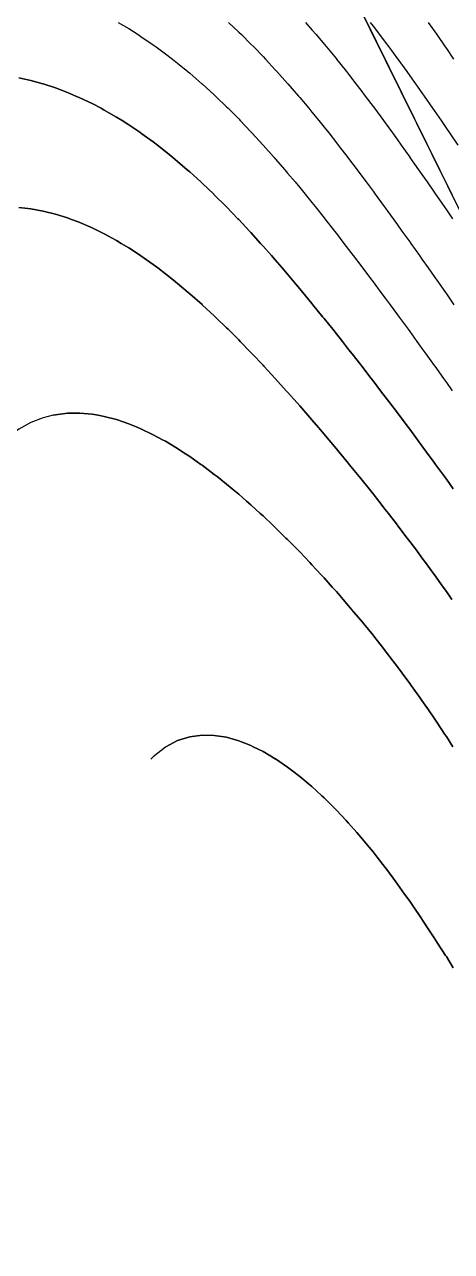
# Model space of a CAD drawing. Extents: x 1412553 to 1415230, y 4927294 to 4931784.
# Drawn here: x 1412629.64 to 1412635.56, y 4931544.76 to 4931561.77 of the extents above; entities that cross this region are included whole.
import ezdxf

# ---------------------------------------------------------------- set-up
doc = ezdxf.new("R2010")
doc.units = 0
doc.header["$MEASUREMENT"] = 0
doc.layers.add('LINE', color=2, linetype='CONTINUOUS')
doc.layers.add('nz-property-titles(LINZ DOWNLOAD)', color=1, linetype='CONTINUOUS')

msp = doc.modelspace()

# ---------------------------------------------------------------- linework, layer by layer
at = {"layer": 'LINE'}
for points in [[(1412630.943206, 4931561.798368), (1412631.087774, 4931561.712028), (1412631.219822, 4931561.628205), (1412631.257053, 4931561.604195), (1412631.426332, 4931561.48835), (1412631.46823, 4931561.458042), (1412631.595611, 4931561.364555), (1412631.694971, 4931561.287879), (1412631.76489, 4931561.233205), (1412631.905744, 4931561.117716), (1412631.934169, 4931561.094129), (1412632.103094, 4931560.947552), (1412632.103448, 4931560.947241), (1412632.272727, 4931560.79223), (1412632.288303, 4931560.777389), (1412632.442006, 4931560.629662), (1412632.46449, 4931560.607226), (1412632.611285, 4931560.459664), (1412632.632989, 4931560.437063), (1412632.780564, 4931560.2825), (1412632.79497, 4931560.2669), (1412632.949843, 4931560.098453), (1412632.951373, 4931560.096737), (1412633.10231, 4931559.926573), (1412633.119122, 4931559.907581), (1412633.249047, 4931559.75641), (1412633.288401, 4931559.710588), (1412633.392252, 4931559.586247), (1412633.45768, 4931559.507975), (1412633.5325, 4931559.416084), (1412633.626959, 4931559.300293), (1412633.67023, 4931559.245921), (1412633.796238, 4931559.088086), (1412633.805854, 4931559.075758), (1412633.938771, 4931558.905594), (1412633.965517, 4931558.871489), (1412634.069877, 4931558.735431), (1412634.134796, 4931558.651293), (1412634.199803, 4931558.565268), (1412634.304075, 4931558.428173), (1412634.328736, 4931558.395105), (1412634.456318, 4931558.224942), (1412634.473354, 4931558.202331), (1412634.582459, 4931558.054779), (1412634.642633, 4931557.974044), (1412634.708121, 4931557.884615), (1412634.811912, 4931557.74406), (1412634.833406, 4931557.714452), (1412634.957661, 4931557.544289), (1412634.981191, 4931557.512261), (1412635.081036, 4931557.374126), (1412635.15047, 4931557.278891), (1412635.204247, 4931557.203963), (1412635.319749, 4931557.044391), (1412635.327302, 4931557.0338), (1412635.449072, 4931556.863636), (1412635.489028, 4931556.8082), (1412635.570509, 4931556.693473)], [(1412632.469229, 4931561.798368), (1412632.611285, 4931561.664707), (1412632.648706, 4931561.628205), (1412632.780564, 4931561.498103), (1412632.819801, 4931561.458042), (1412632.949843, 4931561.323874), (1412632.983627, 4931561.287879), (1412633.119122, 4931561.142207), (1412633.141217, 4931561.117716), (1412633.288401, 4931560.953291), (1412633.293393, 4931560.947552), (1412633.440313, 4931560.777389), (1412633.45768, 4931560.75716), (1412633.582967, 4931560.607226), (1412633.626959, 4931560.55436), (1412633.72213, 4931560.437063), (1412633.796238, 4931560.345469), (1412633.858309, 4931560.2669), (1412633.965517, 4931560.130989), (1412633.991936, 4931560.096737), (1412634.123063, 4931559.926573), (1412634.134796, 4931559.91133), (1412634.251572, 4931559.75641), (1412634.304075, 4931559.686886), (1412634.378593, 4931559.586247), (1412634.473354, 4931559.458657), (1412634.504393, 4931559.416084), (1412634.628803, 4931559.245921), (1412634.642633, 4931559.227045), (1412634.751574, 4931559.075758), (1412634.811912, 4931558.992419), (1412634.87376, 4931558.905594), (1412634.981191, 4931558.755703), (1412634.995499, 4931558.735431), (1412635.116042, 4931558.565268), (1412635.15047, 4931558.516949), (1412635.23605, 4931558.395105), (1412635.319749, 4931558.276807), (1412635.355949, 4931558.224942), (1412635.475475, 4931558.054779), (1412635.489028, 4931558.035572), (1412635.594179, 4931557.884615)], [(1412633.53783, 4931561.798368), (1412633.626959, 4931561.696901), (1412633.685711, 4931561.628205), (1412633.796238, 4931561.49778), (1412633.829076, 4931561.458042), (1412633.965517, 4931561.291644), (1412633.968533, 4931561.287879), (1412634.103798, 4931561.117716), (1412634.134796, 4931561.078503), (1412634.236057, 4931560.947552), (1412634.304075, 4931560.859206), (1412634.365778, 4931560.777389), (1412634.473354, 4931560.634339), (1412634.493353, 4931560.607226), (1412634.618531, 4931560.437063), (1412634.642633, 4931560.404247), (1412634.741722, 4931560.2669), (1412634.811912, 4931560.169659), (1412634.863675, 4931560.096737), (1412634.981191, 4931559.931437), (1412634.984595, 4931559.926573), (1412635.103719, 4931559.75641), (1412635.15047, 4931559.689829), (1412635.222175, 4931559.586247), (1412635.319749, 4931559.44586), (1412635.340171, 4931559.416084), (1412635.457238, 4931559.245921), (1412635.489028, 4931559.1999), (1412635.573727, 4931559.075758)], [(1412634.432107, 4931561.798368), (1412634.473354, 4931561.745429), (1412634.562815, 4931561.628205), (1412634.642633, 4931561.52288), (1412634.690824, 4931561.458042), (1412634.811912, 4931561.294161), (1412634.816472, 4931561.287879), (1412634.93934, 4931561.117716), (1412634.981191, 4931561.059545), (1412635.060448, 4931560.947552), (1412635.15047, 4931560.820032), (1412635.180116, 4931560.777389), (1412635.298238, 4931560.607226), (1412635.319749, 4931560.576207), (1412635.414908, 4931560.437063), (1412635.489028, 4931560.32877), (1412635.530836, 4931560.2669), (1412635.645989, 4931560.096737)], [(1412635.235399, 4931561.798368), (1412635.319749, 4931561.679379), (1412635.355471, 4931561.628205), (1412635.473636, 4931561.458042), (1412635.489028, 4931561.435784), (1412635.5899, 4931561.287879)], [(1412629.564263, 4931561.031797), (1412629.733542, 4931560.993064), (1412629.898315, 4931560.947552), (1412629.902821, 4931560.946284), (1412630.0721, 4931560.889975), (1412630.241379, 4931560.825898), (1412630.355534, 4931560.777389), (1412630.410658, 4931560.753572), (1412630.579937, 4931560.672319), (1412630.704161, 4931560.607226), (1412630.749216, 4931560.583266), (1412630.918495, 4931560.485273), (1412630.995867, 4931560.437063), (1412631.087774, 4931560.379075), (1412631.25435, 4931560.2669), (1412631.257053, 4931560.265059), (1412631.426332, 4931560.141892), (1412631.485004, 4931560.096737), (1412631.595611, 4931560.010856), (1412631.698647, 4931559.926573), (1412631.76489, 4931559.871999), (1412631.898516, 4931559.75641), (1412631.934169, 4931559.725394), (1412632.086965, 4931559.586247), (1412632.103448, 4931559.571179), (1412632.265987, 4931559.416084), (1412632.272727, 4931559.409638), (1412632.437145, 4931559.245921), (1412632.442006, 4931559.241076), (1412632.601722, 4931559.075758), (1412632.611285, 4931559.065867), (1412632.760807, 4931558.905594), (1412632.780564, 4931558.884463), (1412632.915291, 4931558.735431), (1412632.949843, 4931558.697339), (1412633.065916, 4931558.565268), (1412633.119122, 4931558.505007), (1412633.213285, 4931558.395105), (1412633.288401, 4931558.307939), (1412633.357924, 4931558.224942), (1412633.45768, 4931558.106646), (1412633.500261, 4931558.054779), (1412633.626959, 4931557.901596), (1412633.64065, 4931557.884615), (1412633.778638, 4931557.714452), (1412633.796238, 4931557.692892), (1412633.91461, 4931557.544289), (1412633.965517, 4931557.480965), (1412634.049422, 4931557.374126), (1412634.134796, 4931557.266415), (1412634.183209, 4931557.203963), (1412634.304075, 4931557.049524), (1412634.316122, 4931557.0338), (1412634.447242, 4931556.863636), (1412634.473354, 4931556.830013), (1412634.577208, 4931556.693473), (1412634.642633, 4931556.608259), (1412634.706558, 4931556.52331), (1412634.811912, 4931556.3846), (1412634.835342, 4931556.353147), (1412634.962876, 4931556.182984), (1412634.981191, 4931556.158675), (1412635.088997, 4931556.012821), (1412635.15047, 4931555.930312), (1412635.214572, 4931555.842657), (1412635.319749, 4931555.699913), (1412635.339588, 4931555.672494), (1412635.463093, 4931555.502331), (1412635.489028, 4931555.466733), (1412635.58529, 4931555.332168)], [(1412635.58529, 4931555.332168), (1412635.489028, 4931555.466733), (1412635.463093, 4931555.502331), (1412635.339588, 4931555.672494), (1412635.319749, 4931555.699913), (1412635.214572, 4931555.842657), (1412635.15047, 4931555.930312), (1412635.088997, 4931556.012821), (1412634.981191, 4931556.158675), (1412634.962876, 4931556.182984), (1412634.835342, 4931556.353147), (1412634.811912, 4931556.3846), (1412634.706558, 4931556.52331), (1412634.642633, 4931556.608259), (1412634.577208, 4931556.693473), (1412634.473354, 4931556.830013), (1412634.447242, 4931556.863636), (1412634.316122, 4931557.0338), (1412634.304075, 4931557.049524), (1412634.183209, 4931557.203963), (1412634.134796, 4931557.266415), (1412634.049422, 4931557.374126), (1412633.965517, 4931557.480965), (1412633.91461, 4931557.544289), (1412633.796238, 4931557.692892), (1412633.778638, 4931557.714452), (1412633.64065, 4931557.884615), (1412633.626959, 4931557.901596), (1412633.500261, 4931558.054779), (1412633.45768, 4931558.106646), (1412633.357924, 4931558.224942), (1412633.288401, 4931558.307939), (1412633.213285, 4931558.395105), (1412633.119122, 4931558.505007), (1412633.065916, 4931558.565268), (1412632.949843, 4931558.697339), (1412632.915291, 4931558.735431), (1412632.780564, 4931558.884463), (1412632.760807, 4931558.905594), (1412632.611285, 4931559.065867), (1412632.601722, 4931559.075758), (1412632.442006, 4931559.241076), (1412632.437145, 4931559.245921), (1412632.272727, 4931559.409638), (1412632.265987, 4931559.416084), (1412632.103448, 4931559.571179), (1412632.086965, 4931559.586247), (1412631.934169, 4931559.725394), (1412631.898516, 4931559.75641), (1412631.76489, 4931559.871999), (1412631.698647, 4931559.926573), (1412631.595611, 4931560.010856), (1412631.485004, 4931560.096737), (1412631.426332, 4931560.141892), (1412631.257053, 4931560.265059), (1412631.25435, 4931560.2669), (1412631.087774, 4931560.379075), (1412630.995867, 4931560.437063), (1412630.918495, 4931560.485273), (1412630.749216, 4931560.583266), (1412630.704161, 4931560.607226), (1412630.579937, 4931560.672319), (1412630.410658, 4931560.753572), (1412630.355534, 4931560.777389), (1412630.241379, 4931560.825898), (1412630.0721, 4931560.889975), (1412629.902821, 4931560.946284), (1412629.898315, 4931560.947552), (1412629.733542, 4931560.993064), (1412629.564263, 4931561.031797)], [(1412629.564263, 4931559.232561), (1412629.733542, 4931559.212955), (1412629.902821, 4931559.18191), (1412630.0721, 4931559.140031), (1412630.241379, 4931559.087874), (1412630.27393, 4931559.075758), (1412630.410658, 4931559.024325), (1412630.579937, 4931558.95107), (1412630.672865, 4931558.905594), (1412630.749216, 4931558.867952), (1412630.918495, 4931558.775157), (1412630.984482, 4931558.735431), (1412631.087774, 4931558.67298), (1412631.252826, 4931558.565268), (1412631.257053, 4931558.562502), (1412631.426332, 4931558.442455), (1412631.48897, 4931558.395105), (1412631.595611, 4931558.31452), (1412631.707406, 4931558.224942), (1412631.76489, 4931558.17896), (1412631.91193, 4931558.054779), (1412631.934169, 4931558.036058), (1412632.103448, 4931557.886103), (1412632.105045, 4931557.884615), (1412632.272727, 4931557.729273), (1412632.288039, 4931557.714452), (1412632.442006, 4931557.566414), (1412632.464086, 4931557.544289), (1412632.611285, 4931557.397906), (1412632.634282, 4931557.374126), (1412632.780564, 4931557.224149), (1412632.799544, 4931557.203963), (1412632.949843, 4931557.04559), (1412632.960647, 4931557.0338), (1412633.118109, 4931556.863636), (1412633.119122, 4931556.86255), (1412633.271601, 4931556.693473), (1412633.288401, 4931556.675041), (1412633.422302, 4931556.52331), (1412633.45768, 4931556.483652), (1412633.570564, 4931556.353147), (1412633.626959, 4931556.288641), (1412633.716634, 4931556.182984), (1412633.796238, 4931556.090192), (1412633.860738, 4931556.012821), (1412633.965517, 4931555.888458), (1412634.003055, 4931555.842657), (1412634.134796, 4931555.683523), (1412634.143687, 4931555.672494), (1412634.28166, 4931555.502331), (1412634.304075, 4931555.474904), (1412634.417657, 4931555.332168), (1412634.473354, 4931555.262809), (1412634.552227, 4931555.162005), (1412634.642633, 4931555.047411), (1412634.685382, 4931554.991841), (1412634.811912, 4931554.828635), (1412634.817173, 4931554.821678), (1412634.945969, 4931554.651515), (1412634.981191, 4931554.605245), (1412635.073175, 4931554.481352), (1412635.15047, 4931554.377849), (1412635.199041, 4931554.311189), (1412635.319749, 4931554.146359), (1412635.323562, 4931554.141026), (1412635.444844, 4931553.970862), (1412635.489028, 4931553.909071), (1412635.56464, 4931553.800699)], [(1412635.56464, 4931553.800699), (1412635.489028, 4931553.909071), (1412635.444844, 4931553.970862), (1412635.323562, 4931554.141026), (1412635.319749, 4931554.146359), (1412635.199041, 4931554.311189), (1412635.15047, 4931554.377849), (1412635.073175, 4931554.481352), (1412634.981191, 4931554.605245), (1412634.945969, 4931554.651515), (1412634.817173, 4931554.821678), (1412634.811912, 4931554.828635), (1412634.685382, 4931554.991841), (1412634.642633, 4931555.047411), (1412634.552227, 4931555.162005), (1412634.473354, 4931555.262809), (1412634.417657, 4931555.332168), (1412634.304075, 4931555.474904), (1412634.28166, 4931555.502331), (1412634.143687, 4931555.672494), (1412634.134796, 4931555.683523), (1412634.003055, 4931555.842657), (1412633.965517, 4931555.888458), (1412633.860738, 4931556.012821), (1412633.796238, 4931556.090192), (1412633.716634, 4931556.182984), (1412633.626959, 4931556.288641), (1412633.570564, 4931556.353147), (1412633.45768, 4931556.483652), (1412633.422302, 4931556.52331), (1412633.288401, 4931556.675041), (1412633.271601, 4931556.693473), (1412633.119122, 4931556.86255), (1412633.118109, 4931556.863636), (1412632.960647, 4931557.0338), (1412632.949843, 4931557.04559), (1412632.799544, 4931557.203963), (1412632.780564, 4931557.224149), (1412632.634282, 4931557.374126), (1412632.611285, 4931557.397906), (1412632.464086, 4931557.544289), (1412632.442006, 4931557.566414), (1412632.288039, 4931557.714452), (1412632.272727, 4931557.729273), (1412632.105045, 4931557.884615), (1412632.103448, 4931557.886103), (1412631.934169, 4931558.036058), (1412631.91193, 4931558.054779), (1412631.76489, 4931558.17896), (1412631.707406, 4931558.224942), (1412631.595611, 4931558.31452), (1412631.48897, 4931558.395105), (1412631.426332, 4931558.442455), (1412631.257053, 4931558.562502), (1412631.252826, 4931558.565268), (1412631.087774, 4931558.67298), (1412630.984482, 4931558.735431), (1412630.918495, 4931558.775157), (1412630.749216, 4931558.867952), (1412630.672865, 4931558.905594), (1412630.579937, 4931558.95107), (1412630.410658, 4931559.024325), (1412630.27393, 4931559.075758), (1412630.241379, 4931559.087874), (1412630.0721, 4931559.140031), (1412629.902821, 4931559.18191), (1412629.733542, 4931559.212955), (1412629.564263, 4931559.232561)], [(1412630.043157, 4931556.353147), (1412630.0721, 4931556.35999), (1412630.241379, 4931556.380872), (1412630.410658, 4931556.38316), (1412630.579937, 4931556.368477), (1412630.664718, 4931556.353147), (1412630.749216, 4931556.337958), (1412630.918495, 4931556.292718), (1412631.087774, 4931556.234746), (1412631.212957, 4931556.182984), (1412631.257053, 4931556.164914), (1412631.426332, 4931556.083156), (1412631.556157, 4931556.012821), (1412631.595611, 4931555.991665), (1412631.76489, 4931555.889927), (1412631.836779, 4931555.842657), (1412631.934169, 4931555.779356), (1412632.086633, 4931555.672494), (1412632.103448, 4931555.660848), (1412632.272727, 4931555.533859), (1412632.312065, 4931555.502331), (1412632.442006, 4931555.399453), (1412632.522181, 4931555.332168), (1412632.611285, 4931555.258305), (1412632.721204, 4931555.162005), (1412632.780564, 4931555.110628), (1412632.910801, 4931554.991841), (1412632.949843, 4931554.956657), (1412633.092312, 4931554.821678), (1412633.119122, 4931554.796578), (1412633.266787, 4931554.651515), (1412633.288401, 4931554.630516), (1412633.435047, 4931554.481352), (1412633.45768, 4931554.458581), (1412633.597807, 4931554.311189), (1412633.626959, 4931554.28083), (1412633.755583, 4931554.141026), (1412633.796238, 4931554.097254), (1412633.908868, 4931553.970862), (1412633.965517, 4931553.907847), (1412634.058001, 4931553.800699), (1412634.134796, 4931553.712443), (1412634.203336, 4931553.630536), (1412634.304075, 4931553.511035), (1412634.345173, 4931553.460373), (1412634.473354, 4931553.30339), (1412634.483722, 4931553.29021), (1412634.617643, 4931553.120047), (1412634.642633, 4931553.088409), (1412634.747995, 4931552.949883), (1412634.811912, 4931552.866282), (1412634.875687, 4931552.77972), (1412634.981191, 4931552.63714), (1412635.000877, 4931552.609557), (1412635.122107, 4931552.439394), (1412635.15047, 4931552.399591), (1412635.240022, 4931552.269231), (1412635.319749, 4931552.153587), (1412635.356022, 4931552.099068), (1412635.469172, 4931551.928904), (1412635.489028, 4931551.898928), (1412635.578628, 4931551.758741)], [(1412635.578628, 4931551.758741), (1412635.489028, 4931551.898928), (1412635.469172, 4931551.928904), (1412635.356022, 4931552.099068), (1412635.319749, 4931552.153587), (1412635.240022, 4931552.269231), (1412635.15047, 4931552.399591), (1412635.122107, 4931552.439394), (1412635.000877, 4931552.609557), (1412634.981191, 4931552.63714), (1412634.875687, 4931552.77972), (1412634.811912, 4931552.866282), (1412634.747995, 4931552.949883), (1412634.642633, 4931553.088409), (1412634.617643, 4931553.120047), (1412634.483722, 4931553.29021), (1412634.473354, 4931553.30339), (1412634.345173, 4931553.460373), (1412634.304075, 4931553.511035), (1412634.203336, 4931553.630536), (1412634.134796, 4931553.712443), (1412634.058001, 4931553.800699), (1412633.965517, 4931553.907847), (1412633.908868, 4931553.970862), (1412633.796238, 4931554.097254), (1412633.755583, 4931554.141026), (1412633.626959, 4931554.28083), (1412633.597807, 4931554.311189), (1412633.45768, 4931554.458581), (1412633.435047, 4931554.481352), (1412633.288401, 4931554.630516), (1412633.266787, 4931554.651515), (1412633.119122, 4931554.796578), (1412633.092312, 4931554.821678), (1412632.949843, 4931554.956657), (1412632.910801, 4931554.991841), (1412632.780564, 4931555.110628), (1412632.721204, 4931555.162005), (1412632.611285, 4931555.258305), (1412632.522181, 4931555.332168), (1412632.442006, 4931555.399453), (1412632.312065, 4931555.502331), (1412632.272727, 4931555.533859), (1412632.103448, 4931555.660848), (1412632.086633, 4931555.672494), (1412631.934169, 4931555.779356), (1412631.836779, 4931555.842657), (1412631.76489, 4931555.889927), (1412631.595611, 4931555.991665), (1412631.556157, 4931556.012821), (1412631.426332, 4931556.083156), (1412631.257053, 4931556.164914), (1412631.212957, 4931556.182984), (1412631.087774, 4931556.234746), (1412630.918495, 4931556.292718), (1412630.749216, 4931556.337958), (1412630.664718, 4931556.353147), (1412630.579937, 4931556.368477), (1412630.410658, 4931556.38316), (1412630.241379, 4931556.380872), (1412630.0721, 4931556.35999), (1412630.043157, 4931556.353147)], [(1412630.043157, 4931556.353147), (1412629.902821, 4931556.317195), (1412629.733542, 4931556.250828), (1412629.607188, 4931556.182984), (1412629.564263, 4931556.157929), (1412629.394984, 4931556.03319), (1412629.372089, 4931556.012821), (1412629.323258, 4931555.965469)], [(1412631.602913, 4931551.758741), (1412631.76489, 4931551.843924), (1412631.934169, 4931551.89781), (1412632.103448, 4931551.920613), (1412632.272727, 4931551.916537), (1412632.442006, 4931551.888847), (1412632.611285, 4931551.840683), (1412632.780564, 4931551.77466), (1412632.812223, 4931551.758741), (1412632.949843, 4931551.690418), (1412633.119122, 4931551.591514), (1412633.123386, 4931551.588578), (1412633.288401, 4931551.476305), (1412633.363969, 4931551.418415), (1412633.45768, 4931551.347469), (1412633.57533, 4931551.248252), (1412633.626959, 4931551.205233), (1412633.765102, 4931551.078089), (1412633.796238, 4931551.049771), (1412633.938435, 4931550.907925), (1412633.965517, 4931550.881247), (1412634.099168, 4931550.737762), (1412634.134796, 4931550.700012), (1412634.250061, 4931550.567599), (1412634.304075, 4931550.506393), (1412634.393221, 4931550.397436), (1412634.473354, 4931550.300913), (1412634.530257, 4931550.227273), (1412634.642633, 4931550.084073), (1412634.662407, 4931550.05711), (1412634.788479, 4931549.886946), (1412634.811912, 4931549.855734), (1412634.909567, 4931549.716783), (1412634.981191, 4931549.61685), (1412635.028481, 4931549.54662), (1412635.145298, 4931549.376457), (1412635.15047, 4931549.369001), (1412635.256701, 4931549.206294), (1412635.319749, 4931549.112091), (1412635.367749, 4931549.036131), (1412635.477786, 4931548.865967), (1412635.489028, 4931548.848864), (1412635.584194, 4931548.695804)], [(1412635.584194, 4931548.695804), (1412635.489028, 4931548.848864), (1412635.477786, 4931548.865967), (1412635.367749, 4931549.036131), (1412635.319749, 4931549.112091), (1412635.256701, 4931549.206294), (1412635.15047, 4931549.369001), (1412635.145298, 4931549.376457), (1412635.028481, 4931549.54662), (1412634.981191, 4931549.61685), (1412634.909567, 4931549.716783), (1412634.811912, 4931549.855734), (1412634.788479, 4931549.886946), (1412634.662407, 4931550.05711), (1412634.642633, 4931550.084073), (1412634.530257, 4931550.227273), (1412634.473354, 4931550.300913), (1412634.393221, 4931550.397436), (1412634.304075, 4931550.506393), (1412634.250061, 4931550.567599), (1412634.134796, 4931550.700012), (1412634.099168, 4931550.737762), (1412633.965517, 4931550.881247), (1412633.938435, 4931550.907925), (1412633.796238, 4931551.049771), (1412633.765102, 4931551.078089), (1412633.626959, 4931551.205233), (1412633.57533, 4931551.248252), (1412633.45768, 4931551.347469), (1412633.363969, 4931551.418415), (1412633.288401, 4931551.476305), (1412633.123386, 4931551.588578), (1412633.119122, 4931551.591514), (1412632.949843, 4931551.690418), (1412632.812223, 4931551.758741), (1412632.780564, 4931551.77466), (1412632.611285, 4931551.840683), (1412632.442006, 4931551.888847), (1412632.272727, 4931551.916537), (1412632.103448, 4931551.920613), (1412631.934169, 4931551.89781), (1412631.76489, 4931551.843924), (1412631.602913, 4931551.758741)], [(1412631.602913, 4931551.758741), (1412631.595611, 4931551.754493), (1412631.426332, 4931551.618879), (1412631.397027, 4931551.588578), (1412631.394747, 4931551.585958)]]:
    msp.add_lwpolyline(points, dxfattribs=at)
at = {"layer": 'nz-property-titles(LINZ DOWNLOAD)', "color": 152, "linetype": 'Continuous', "true_color": 0x2776bb, "flags": 128}
for points in [[(1412682.697564, 4931640.466081), (1412710.054218, 4931647.150228), (1412737.410924, 4931653.834253), (1412764.203399, 4931660.382551), (1412779.005625, 4931654.389681), (1412775.741498, 4931621.476268), (1412777.167725, 4931607.161413), (1412789.24512, 4931608.39976), (1412777.35972, 4931579.102143), (1412649.677902, 4931531.312553), (1412643.410923, 4931543.700504), (1412638.895118, 4931552.662485), (1412621.575687, 4931587.765544), (1412660.662372, 4931597.301636), (1412699.747808, 4931606.839283), (1412682.697564, 4931640.466081)], [(1412590.080586, 4931596.305049), (1412611.422334, 4931607.082768), (1412621.575687, 4931587.765544), (1412638.895118, 4931552.662485), (1412643.410923, 4931543.700504), (1412600.704851, 4931520.75196), (1412596.296391, 4931529.767188), (1412591.809393, 4931538.935441), (1412590.080586, 4931596.305049)]]:
    msp.add_lwpolyline(points, close=True, dxfattribs=at)

doc.saveas('drawing.dxf')
